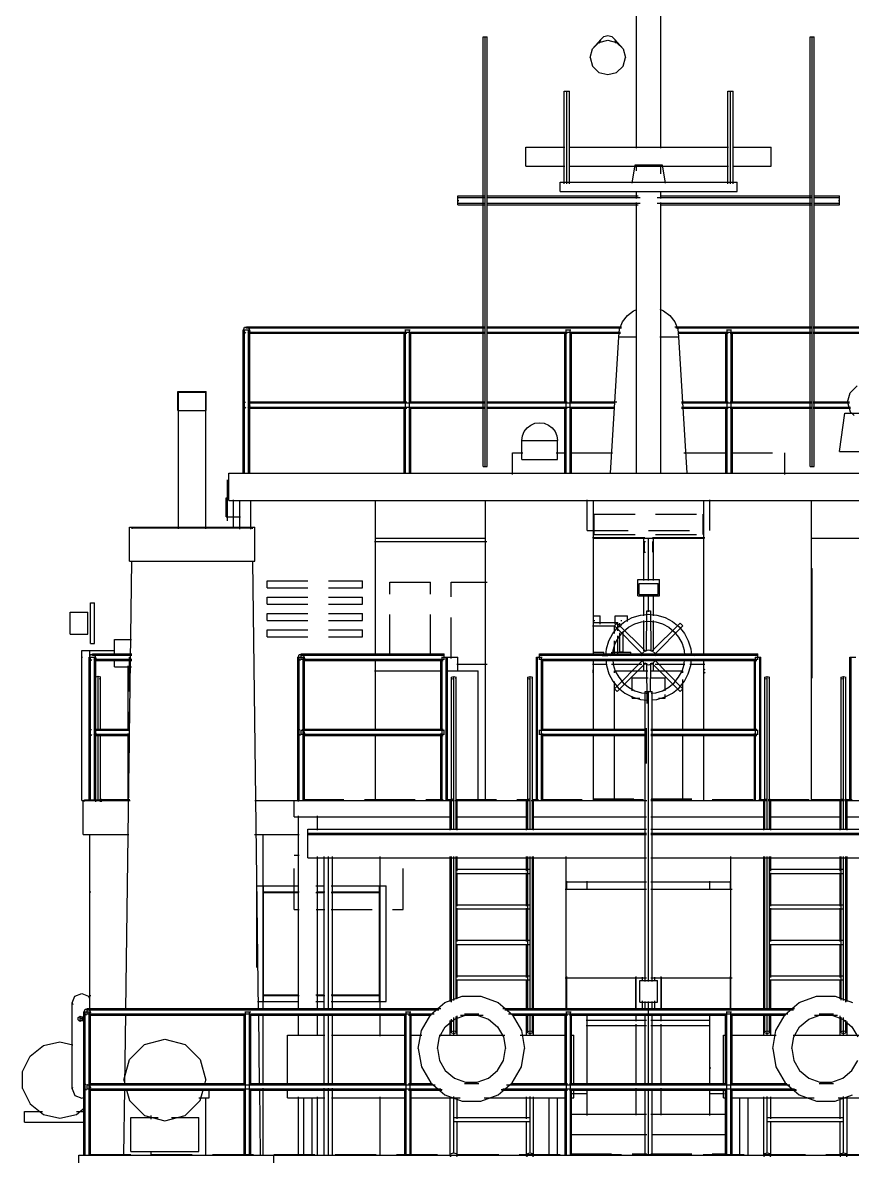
# Model space of a CAD drawing. Extents: x 5 to 836, y 5 to 589.
# Drawn here: x 528.1 to 588.9, y 462.9 to 546 of the extents above; entities that cross this region are included whole.
import ezdxf

# ---------------------------------------------------------------- set-up
doc = ezdxf.new("R2010")
doc.units = 0
doc.linetypes.add('DASHED', pattern=[4.5, 3, -1.5])
for name, color, linetype in [('DETAIL', 8, 'CONTINUOUS'), ('MARKING', 4, 'DASHED'), ('OUTLINE', 7, 'CONTINUOUS')]:
    doc.layers.add(name, color=color, linetype=linetype)

msp = doc.modelspace()

# ---------------------------------------------------------------- linework, layer by layer
at = {"layer": 'DETAIL'}
for p, q in [((561.86, 545), (562.14, 545)), ((561.86, 513.5), (561.86, 545)), ((562, 513.5), (562, 545)), ((562.14, 513.5), (562.14, 545)), ((569.87, 544.11), (570.35, 544.57)), ((570.35, 544.57), (571, 544.74)), ((570.4, 544.52), (570.48, 544.81)), ((570.48, 544.81), (570.7, 545.02)), ((570.7, 545.02), (571, 545.1)), ((571, 545.1), (571.3, 545.02)), ((571, 544.74), (571.65, 544.57)), ((571.3, 545.02), (571.52, 544.81)), ((571.52, 544.81), (571.6, 544.52)), ((571.65, 544.57), (572.13, 544.11)), ((585.86, 545), (586.14, 545)), ((585.86, 513.5), (585.86, 545)), ((586, 513.5), (586, 545)), ((586.14, 513.5), (586.14, 545)), ((569.7, 543.48), (569.87, 544.11)), ((572.13, 544.11), (572.3, 543.48)), ((569.7, 543.48), (569.87, 542.85)), ((569.87, 542.85), (570.35, 542.39)), ((571.65, 542.39), (572.13, 542.85)), ((572.13, 542.85), (572.3, 543.48)), ((570.35, 542.39), (571, 542.23)), ((571, 542.23), (571.65, 542.39)), ((567.8, 541), (568.2, 541)), ((567.8, 534.21), (567.8, 541)), ((568, 534.21), (568, 541)), ((568.2, 534.21), (568.2, 541)), ((579.8, 534.21), (579.8, 541)), ((579.8, 541), (580.2, 541)), ((580, 534.21), (580, 541)), ((580.2, 534.21), (580.2, 541)), ((565, 535.5), (565, 536.9)), ((565, 536.9), (567.86, 536.9)), ((568.14, 536.9), (579.86, 536.9)), ((580.14, 536.9), (583, 536.9)), ((583, 535.5), (583, 536.9)), ((565, 535.5), (567.86, 535.5)), ((568.14, 535.5), (579.86, 535.5)), ((573, 535.6), (575, 535.6)), ((580.14, 535.5), (583, 535.5)), ((567.5, 533.65), (567.5, 534.35)), ((567.5, 534.35), (580.5, 534.35)), ((580.5, 533.65), (580.5, 534.35)), ((560, 532.67), (560, 533.33)), ((560, 533.33), (561.96, 533.33)), ((560, 533.21), (561.96, 533.21)), ((560, 533), (560.07, 533)), ((562.1, 533.33), (573.23, 533.33)), ((562.1, 533.21), (573.37, 533.21)), ((567.5, 533.65), (580.5, 533.65)), ((574.63, 533.21), (585.97, 533.21)), ((574.84, 533.33), (585.97, 533.33)), ((586.11, 533.33), (588, 533.33)), ((586.11, 533.21), (588, 533.21)), ((587.93, 533), (588, 533)), ((588, 532.67), (588, 533.33)), ((560, 532.79), (561.96, 532.79)), ((560, 532.67), (561.96, 532.67)), ((562.1, 532.79), (573.37, 532.79)), ((562.1, 532.67), (573.23, 532.67)), ((574.63, 532.79), (585.97, 532.79)), ((574.84, 532.67), (585.97, 532.67)), ((586.11, 532.79), (588, 532.79)), ((586.11, 532.67), (588, 532.67)), ((544.5, 523.62), (544.5, 523.74)), ((544.5, 523.74), (561.93, 523.74)), ((562.14, 523.74), (572.01, 523.74)), ((575.92, 523.74), (585.93, 523.74)), ((586.07, 523.74), (603.5, 523.74)), ((544.26, 523.42), (544.35, 523.7)), ((544.26, 523.5), (544.74, 523.5)), ((544.26, 513), (544.26, 523.5)), ((544.26, 523.42), (544.45, 523.28)), ((544.35, 523.7), (544.65, 523.7)), ((544.35, 513), (544.35, 523.5)), ((544.5, 523.65), (561.93, 523.65)), ((544.6, 523.32), (544.74, 523.42)), ((544.65, 523.7), (544.74, 523.42)), ((544.65, 513), (544.65, 523.5)), ((544.71, 523.35), (561.93, 523.35)), ((544.71, 523.26), (556.26, 523.26)), ((544.74, 513), (544.74, 523.5)), ((556.06, 518.15), (556.06, 523.36)), ((556.11, 523.5), (556.49, 523.5)), ((556.15, 513), (556.15, 523.5)), ((556.4, 523.26), (561.93, 523.26)), ((556.45, 513), (556.45, 523.5)), ((556.54, 518.15), (556.54, 523.36)), ((562.14, 523.65), (572.01, 523.65)), ((562.14, 523.35), (571.94, 523.35)), ((562.14, 523.26), (568.02, 523.26)), ((567.86, 518.15), (567.86, 523.36)), ((567.91, 523.5), (568.29, 523.5)), ((567.95, 513), (567.95, 523.5)), ((568.23, 523.26), (571.94, 523.26)), ((568.25, 513), (568.25, 523.5)), ((568.34, 518.15), (568.34, 523.36)), ((571.8, 523), (573.11, 523)), ((574.82, 523), (576.2, 523)), ((575.99, 523.65), (585.93, 523.65)), ((576.13, 523.35), (585.93, 523.35)), ((576.13, 523.26), (579.84, 523.26)), ((579.66, 518.15), (579.66, 523.36)), ((579.71, 523.5), (580.09, 523.5)), ((579.75, 513), (579.75, 523.5)), ((579.98, 523.26), (585.93, 523.26)), ((580.05, 513), (580.05, 523.5)), ((580.14, 518.15), (580.14, 523.36)), ((586.07, 523.65), (603.5, 523.65)), ((586.07, 523.35), (603.36, 523.35)), ((586.07, 523.26), (591.6, 523.26)), ((539.46, 519), (541.54, 519)), ((539.5, 518.95), (541.5, 518.95)), ((588.6, 518.2), (588.79, 518.9)), ((588.79, 518.9), (589.3, 519.41)), ((544.26, 517.92), (544.35, 518.2)), ((544.26, 517.92), (544.45, 517.78)), ((544.35, 518.2), (544.41, 518.2)), ((544.59, 518.2), (544.65, 518.2)), ((544.6, 517.82), (544.74, 517.92)), ((544.65, 518.2), (544.74, 517.92)), ((544.71, 518.24), (556.26, 518.24)), ((544.71, 518.15), (561.93, 518.15)), ((556.4, 518.24), (561.93, 518.24)), ((562.14, 518.24), (568.02, 518.24)), ((562.14, 518.15), (571.52, 518.15)), ((568.23, 518.24), (571.66, 518.24)), ((576.41, 518.24), (579.84, 518.24)), ((576.41, 518.15), (585.93, 518.15)), ((579.98, 518.24), (585.93, 518.24)), ((586.07, 518.24), (588.73, 518.24)), ((586.07, 518.15), (588.73, 518.15)), ((588.6, 518.2), (588.79, 517.5)), ((539.46, 517.6), (541.54, 517.6)), ((544.71, 517.85), (561.93, 517.85)), ((544.71, 517.76), (556.26, 517.76)), ((556.06, 513), (556.06, 517.87)), ((556.4, 517.76), (561.93, 517.76)), ((556.54, 513), (556.54, 517.87)), ((562.14, 517.85), (571.52, 517.85)), ((562.14, 517.76), (568.02, 517.76)), ((567.86, 513), (567.86, 517.87)), ((568.23, 517.76), (571.52, 517.76)), ((568.34, 513), (568.34, 517.87)), ((576.41, 517.85), (585.93, 517.85)), ((576.41, 517.76), (579.84, 517.76)), ((579.66, 513), (579.66, 517.87)), ((579.98, 517.76), (585.93, 517.76)), ((580.14, 513), (580.14, 517.87)), ((586.07, 517.85), (588.8, 517.85)), ((586.07, 517.76), (588.8, 517.76)), ((588.4, 517.4), (591.6, 517.4)), ((588.79, 517.5), (589.07, 517.22)), ((564.7, 515.4), (567.3, 515.4)), ((588, 514.6), (592, 514.6)), ((564.7, 514), (567.3, 514)), ((543.2, 511), (543.2, 513)), ((543.2, 513), (604.8, 513)), ((561.86, 513.5), (562.14, 513.5)), ((585.86, 513.5), (586.14, 513.5)), ((543, 509.8), (543, 511.2)), ((543, 511.2), (543.21, 511.2)), ((543.2, 511), (604.8, 511)), ((544, 508.9), (544, 511)), ((544.8, 508.9), (544.8, 511)), ((553.96, 499.62), (553.96, 511)), ((562.04, 489), (562.04, 511)), ((569.96, 499.62), (569.96, 511)), ((578.04, 499.62), (578.04, 511)), ((585.96, 489), (585.96, 511)), ((543, 509.8), (544.05, 509.8)), ((535.9, 509.05), (545.1, 509.05)), ((536.1, 509), (544.9, 509)), ((553.88, 508), (562.13, 508)), ((553.96, 508.24), (562.04, 508.24)), ((569.89, 508.29), (573.72, 508.29)), ((569.94, 508.25), (573.72, 508.25)), ((569.96, 508.24), (578.04, 508.24)), ((573.65, 505.13), (573.65, 508.27)), ((573.7, 507.2), (573.7, 508)), ((573.7, 508), (573.77, 508)), ((574, 505.13), (574, 508.27)), ((574.28, 508.29), (578.11, 508.29)), ((574.28, 508.25), (578.13, 508.25)), ((574.3, 507.2), (574.3, 508)), ((574.35, 505.13), (574.35, 508.27)), ((585.96, 508.24), (594.04, 508.24)), ((573.7, 507.2), (573.77, 507.2)), ((535.9, 506.55), (545.1, 506.55)), ((585.93, 506), (586, 506)), ((586, 498), (586, 506)), ((573.2, 504), (573.2, 505.2)), ((573.2, 505.2), (574.8, 505.2)), ((574.8, 504), (574.8, 505.2)), ((573.2, 504), (574.8, 504)), ((573.65, 502.55), (573.65, 504.08)), ((574, 502.83), (574, 504.08)), ((574.35, 502.55), (574.35, 504.08)), ((533.05, 500.5), (533.05, 503.5)), ((533.05, 503.5), (533.35, 503.5)), ((533.35, 500.5), (533.35, 503.5)), ((531.55, 502.8), (532.85, 502.8)), ((531.55, 501.2), (531.55, 502.8)), ((532.85, 501.2), (532.85, 502.8)), ((569.96, 502.2), (570.04, 502.2)), ((570.45, 501.93), (570.45, 502.53)), ((571.55, 501.93), (571.55, 502.53)), ((571.96, 502.2), (572.04, 502.2)), ((572.45, 502.13), (572.45, 502.53)), ((573.65, 499.97), (573.65, 502.2)), ((573.87, 502.9), (574.13, 502.9)), ((574.35, 499.97), (574.35, 502.2)), ((569.93, 502.05), (571.75, 502.05)), ((571.5, 501.81), (571.69, 502)), ((571.75, 501.43), (571.75, 502.05)), ((576.31, 502), (576.5, 501.81)), ((531.55, 501.2), (532.85, 501.2)), ((533.05, 500.5), (533.35, 500.5)), ((534.8, 499.63), (534.8, 500.8)), ((534.8, 500.8), (536.05, 500.8)), ((571.75, 499.63), (571.75, 501.08)), ((532.4, 500), (534.84, 500)), ((532.4, 489), (532.4, 500)), ((532.96, 499.42), (533.05, 499.7)), ((533, 489), (533, 500)), ((533.05, 499.7), (533.35, 499.7)), ((533.2, 499.62), (533.2, 499.74)), ((533.2, 499.74), (536.07, 499.74)), ((533.2, 499.65), (536.07, 499.65)), ((533.35, 499.7), (533.44, 499.42)), ((548.26, 499.42), (548.35, 499.7)), ((548.35, 499.7), (548.65, 499.7)), ((548.5, 499.31), (548.5, 499.74)), ((548.5, 499.74), (559, 499.74)), ((548.5, 499.65), (559, 499.65)), ((548.65, 499.7), (548.74, 499.42)), ((559, 499.31), (559, 499.74)), ((566, 499.74), (582, 499.74)), ((566, 499.31), (566, 499.74)), ((566, 499.65), (582, 499.65)), ((569.93, 499.88), (570.7, 499.88)), ((570.7, 499.62), (570.7, 499.88)), ((571.3, 499.62), (571.3, 499.88)), ((571.3, 499.88), (572.7, 499.88)), ((571.88, 499.9), (572.12, 499.9)), ((572.7, 499.62), (572.7, 499.88)), ((573.48, 499.61), (573.52, 499.77)), ((573.52, 499.77), (573.73, 499.98)), ((573.73, 499.98), (574, 500.05)), ((574, 500.05), (574.27, 499.98)), ((574.27, 499.98), (574.48, 499.77)), ((574.48, 499.77), (574.52, 499.61)), ((582, 499.31), (582, 499.74)), ((532.4, 499.5), (532.47, 499.5)), ((532.96, 499.5), (533.44, 499.5)), ((532.96, 489), (532.96, 499.5)), ((532.96, 499.42), (533.15, 499.28)), ((533.05, 489), (533.05, 499.5)), ((533.3, 499.32), (533.44, 499.42)), ((533.35, 489), (533.35, 499.5)), ((533.41, 499.35), (536.07, 499.35)), ((533.41, 499.26), (536.07, 499.26)), ((533.44, 489), (533.44, 499.5)), ((534.8, 498.8), (534.8, 499.35)), ((534.8, 498.8), (536.05, 498.8)), ((535.8, 494.1), (535.8, 498.86)), ((548.26, 499.5), (548.69, 499.5)), ((548.26, 489), (548.26, 499.5)), ((548.26, 499.42), (548.45, 499.28)), ((548.35, 489), (548.35, 499.5)), ((548.5, 499.35), (559, 499.35)), ((548.6, 499.32), (548.74, 499.42)), ((548.64, 499.26), (558.93, 499.26)), ((548.65, 489), (548.65, 499.5)), ((548.74, 494.11), (548.74, 499.36)), ((553.96, 494.17), (553.96, 499.34)), ((558.76, 494.11), (558.76, 499.36)), ((558.81, 499.5), (560, 499.5)), ((558.85, 489), (558.85, 499.5)), ((559.15, 489), (559.15, 499.5)), ((559.24, 489), (559.24, 499.5)), ((560, 498.5), (560, 499.5)), ((565.76, 499.5), (566.19, 499.5)), ((565.76, 489), (565.76, 499.5)), ((565.85, 489), (565.85, 499.5)), ((566, 499.35), (582, 499.35)), ((566.14, 499.26), (581.93, 499.26)), ((566.15, 489), (566.15, 499.5)), ((566.24, 494.11), (566.24, 499.36)), ((569.87, 499), (570.92, 499)), ((569.96, 494.17), (569.96, 499.34)), ((571.27, 499), (573.51, 499)), ((573.48, 499.39), (573.52, 499.23)), ((573.52, 499.23), (573.73, 499.02)), ((573.65, 498.5), (573.65, 499.06)), ((573.73, 499.02), (574, 498.95)), ((574, 498.95), (574.27, 499.02)), ((574.27, 499.02), (574.48, 499.23)), ((574.35, 498.5), (574.35, 499.06)), ((574.48, 499.23), (574.52, 499.39)), ((574.49, 499), (576.66, 499)), ((577.01, 499), (578.13, 499)), ((578.04, 494.17), (578.04, 499.34)), ((581.76, 494.11), (581.76, 499.36)), ((581.81, 499.5), (582.24, 499.5)), ((581.85, 489), (581.85, 499.5)), ((582.15, 489), (582.15, 499.5)), ((582.24, 489), (582.24, 499.5)), ((588.76, 499.5), (589.19, 499.5)), ((588.76, 489), (588.76, 499.5)), ((588.85, 489), (588.85, 499.5)), ((533.43, 498.06), (533.6, 498.12)), ((533.43, 494.15), (533.43, 498.06)), ((533.6, 494.13), (533.6, 498.12)), ((533.6, 498.12), (533.77, 498.06)), ((533.77, 494.15), (533.77, 498.06)), ((553.88, 498.5), (558.84, 498.5)), ((559.19, 498.5), (561.5, 498.5)), ((559.53, 498.05), (559.7, 498.1)), ((559.53, 486.84), (559.53, 498.05)), ((559.53, 497.95), (559.64, 497.92)), ((559.7, 486.85), (559.7, 498.1)), ((559.7, 498.1), (559.87, 498.05)), ((559.82, 497.93), (559.87, 497.95)), ((559.87, 486.84), (559.87, 498.05)), ((561.5, 489), (561.5, 498.5)), ((565.13, 498.05), (565.3, 498.1)), ((565.13, 486.84), (565.13, 498.05)), ((565.13, 497.95), (565.24, 497.92)), ((565.3, 486.85), (565.3, 498.1)), ((565.3, 498.1), (565.47, 498.05)), ((565.42, 497.93), (565.47, 497.95)), ((565.47, 486.84), (565.47, 498.05)), ((569.89, 498.61), (569.94, 498.58)), ((569.89, 498.39), (569.94, 498.42)), ((569.94, 498.42), (569.94, 498.58)), ((571.5, 498.36), (571.5, 498.5)), ((571.5, 498.5), (573.93, 498.5)), ((574.14, 498.5), (576.5, 498.5)), ((576.5, 498.36), (576.5, 498.5)), ((578.06, 498.58), (578.15, 498.63)), ((578.06, 498.42), (578.06, 498.58)), ((578.06, 498.42), (578.15, 498.37)), ((582.53, 498.05), (582.7, 498.1)), ((582.53, 486.84), (582.53, 498.05)), ((582.53, 497.95), (582.64, 497.92)), ((582.7, 486.85), (582.7, 498.1)), ((582.7, 498.1), (582.87, 498.05)), ((582.82, 497.93), (582.87, 497.95)), ((582.87, 486.84), (582.87, 498.05)), ((585.93, 498), (586, 498)), ((588.13, 498.05), (588.3, 498.1)), ((588.13, 486.84), (588.13, 498.05)), ((588.13, 497.95), (588.24, 497.92)), ((588.3, 486.85), (588.3, 498.1)), ((588.3, 498.1), (588.47, 498.05)), ((588.42, 497.93), (588.47, 497.95)), ((588.47, 486.84), (588.47, 498.05)), ((533.72, 497.92), (533.77, 497.94)), ((571.5, 494.17), (571.5, 497.73)), ((571.5, 497.19), (571.69, 497)), ((576.31, 497), (576.5, 497.19)), ((576.5, 494.17), (576.5, 497.87)), ((573.74, 497), (574, 497.01)), ((573.74, 475.73), (573.74, 497)), ((573.74, 497), (574, 496.99)), ((574, 475.72), (574, 497.01)), ((574, 497.01), (574.26, 497)), ((574, 496.99), (574.26, 497)), ((574.26, 475.73), (574.26, 497)), ((532.96, 493.92), (533.05, 494.2)), ((532.96, 493.92), (533.15, 493.78)), ((533.05, 494.2), (533.11, 494.2)), ((533.29, 494.2), (533.35, 494.2)), ((533.3, 493.82), (533.44, 493.92)), ((533.35, 494.2), (533.44, 493.92)), ((533.41, 494.24), (535.93, 494.24)), ((533.41, 494.15), (535.93, 494.15)), ((533.41, 493.85), (535.93, 493.85)), ((533.43, 488.9), (533.43, 493.87)), ((533.6, 488.96), (533.6, 493.85)), ((533.77, 488.9), (533.77, 493.89)), ((535.8, 489), (535.8, 493.9)), ((548.26, 493.92), (548.35, 494.2)), ((548.26, 493.92), (548.45, 493.78)), ((548.35, 494.2), (548.41, 494.2)), ((548.5, 493.81), (548.5, 494.19)), ((548.5, 494.15), (559, 494.15)), ((548.5, 493.85), (559, 493.85)), ((548.59, 494.2), (548.65, 494.2)), ((548.6, 493.82), (548.74, 493.92)), ((548.64, 494.24), (558.93, 494.24)), ((548.65, 494.2), (548.74, 493.92)), ((548.74, 489), (548.74, 493.9)), ((553.96, 489), (553.96, 493.89)), ((558.76, 489), (558.76, 493.9)), ((559, 493.81), (559, 494.19)), ((566, 493.81), (566, 494.19)), ((566, 494.15), (573.83, 494.15)), ((566, 493.85), (573.83, 493.85)), ((566.14, 494.24), (573.83, 494.24)), ((566.24, 489), (566.24, 493.9)), ((569.96, 489), (569.96, 493.89)), ((571.5, 489), (571.5, 493.89)), ((573.85, 491.7), (573.85, 494.3)), ((574.17, 494.24), (581.93, 494.24)), ((574.17, 494.15), (582, 494.15)), ((574.17, 493.85), (582, 493.85)), ((576.5, 489), (576.5, 493.89)), ((578.04, 489), (578.04, 493.89)), ((581.76, 489), (581.76, 493.9)), ((582, 493.81), (582, 494.19)), ((533.41, 493.76), (535.93, 493.76)), ((548.64, 493.76), (558.93, 493.76)), ((566.14, 493.76), (573.83, 493.76)), ((574.17, 493.76), (581.93, 493.76)), ((532.4, 489), (535.96, 489)), ((532.5, 486.5), (532.5, 489)), ((532.6, 488.93), (532.6, 489)), ((533.73, 489.13), (533.86, 489.09)), ((533.86, 488.91), (533.86, 489.09)), ((545.1, 489), (559.65, 489)), ((548, 487.8), (548, 489)), ((559.44, 489.08), (559.64, 489.13)), ((559.44, 486.83), (559.44, 489.08)), ((559.44, 488.92), (559.51, 488.91)), ((559.79, 489), (565.25, 489)), ((559.83, 489.11), (559.96, 489.08)), ((559.89, 488.91), (559.96, 488.92)), ((559.96, 486.83), (559.96, 489.08)), ((565.04, 489.08), (565.24, 489.13)), ((565.04, 486.83), (565.04, 489.08)), ((565.04, 488.92), (565.11, 488.91)), ((565.37, 489), (573.87, 489)), ((565.43, 489.11), (565.56, 489.08)), ((565.49, 488.91), (565.56, 488.92)), ((565.56, 486.83), (565.56, 489.08)), ((574.17, 489), (582.64, 489)), ((582.44, 489.08), (582.64, 489.13)), ((582.44, 486.83), (582.44, 489.08)), ((582.44, 488.92), (582.51, 488.91)), ((582.78, 489), (588.24, 489)), ((582.83, 489.11), (582.96, 489.08)), ((582.89, 488.91), (582.96, 488.92)), ((582.96, 486.83), (582.96, 489.08)), ((588.04, 489.08), (588.24, 489.13)), ((588.04, 486.83), (588.04, 489.08)), ((588.04, 488.92), (588.11, 488.91)), ((588.38, 489), (602.96, 489)), ((588.43, 489.11), (588.56, 489.08)), ((588.49, 488.91), (588.56, 488.92)), ((588.56, 486.83), (588.56, 489.08)), ((548, 487.8), (559.55, 487.8)), ((559.9, 487.8), (565.15, 487.8)), ((565.5, 487.8), (573.83, 487.8)), ((574.17, 487.8), (582.5, 487.8)), ((582.92, 487.8), (588.1, 487.8)), ((588.52, 487.8), (600, 487.8)), ((532.5, 486.5), (535.86, 486.5)), ((533, 473.63), (533, 486.5)), ((545.08, 486.5), (548.36, 486.5)), ((545.71, 473.63), (545.71, 486.5)), ((549, 484.8), (549, 486.9)), ((549, 486.9), (573.83, 486.9)), ((549, 486.6), (573.83, 486.6)), ((549, 486.5), (573.83, 486.5)), ((574.17, 486.9), (599, 486.9)), ((574.17, 486.6), (599, 486.6)), ((574.17, 486.5), (599, 486.5)), ((549, 484.8), (573.83, 484.8)), ((550.2, 473.63), (550.2, 484.89)), ((550.5, 473.63), (550.5, 484.89)), ((550.8, 473.63), (550.8, 484.89)), ((554.29, 473.63), (554.29, 484.89)), ((559.44, 474.25), (559.44, 484.88)), ((559.53, 474.22), (559.53, 484.88)), ((559.7, 474.34), (559.7, 484.89)), ((559.87, 474.43), (559.87, 484.88)), ((559.96, 483.82), (559.96, 484.88)), ((565.04, 483.82), (565.04, 484.88)), ((565.13, 473.63), (565.13, 484.88)), ((565.3, 473.64), (565.3, 484.89)), ((565.47, 473.63), (565.47, 484.88)), ((565.56, 473.62), (565.56, 484.88)), ((567.96, 473.63), (567.96, 484.89)), ((574.17, 484.8), (599, 484.8)), ((580.04, 473.63), (580.04, 484.89)), ((582.44, 473.62), (582.44, 484.88)), ((582.53, 473.63), (582.53, 484.88)), ((582.7, 473.64), (582.7, 484.89)), ((582.87, 473.63), (582.87, 484.88)), ((582.96, 483.82), (582.96, 484.88)), ((588.04, 483.82), (588.04, 484.88)), ((588.13, 474.36), (588.13, 484.88)), ((588.3, 474.34), (588.3, 484.89)), ((588.47, 474.22), (588.47, 484.88)), ((588.56, 474.25), (588.56, 484.88)), ((559.84, 483.95), (565.23, 483.95)), ((582.84, 483.95), (588.23, 483.95)), ((559.84, 483.65), (565.23, 483.65)), ((559.96, 481.24), (559.96, 483.69)), ((565.04, 481.24), (565.04, 483.69)), ((567.96, 483.04), (573.83, 483.04)), ((568, 482.44), (568, 483.07)), ((569.5, 482.46), (569.5, 483.08)), ((574.17, 483.04), (580.04, 483.04)), ((578.5, 482.46), (578.5, 483.08)), ((580, 482.44), (580, 483.07)), ((582.84, 483.65), (588.23, 483.65)), ((582.96, 481.24), (582.96, 483.69)), ((588.04, 481.24), (588.04, 483.69)), ((533, 482.29), (533.07, 482.29)), ((545.25, 482.75), (548.33, 482.75)), ((545.25, 476.76), (545.25, 482.75)), ((545.71, 482.29), (548.36, 482.29)), ((545.75, 474.25), (545.75, 482.75)), ((545.75, 482.25), (548.33, 482.25)), ((549.58, 482.75), (550.21, 482.75)), ((549.58, 482.25), (550.21, 482.25)), ((549.62, 482.29), (550.24, 482.29)), ((550.7, 482.75), (554.75, 482.75)), ((550.7, 482.25), (554.25, 482.25)), ((550.73, 482.29), (554.29, 482.29)), ((554.25, 474.25), (554.25, 482.75)), ((554.75, 474.25), (554.75, 482.75)), ((567.88, 482.5), (573.83, 482.5)), ((574.17, 482.5), (580.12, 482.5)), ((559.84, 481.35), (565.23, 481.35)), ((582.84, 481.35), (588.23, 481.35)), ((559.84, 481.05), (565.23, 481.05)), ((559.96, 478.65), (559.96, 481.1)), ((565.04, 478.65), (565.04, 481.1)), ((582.84, 481.05), (588.23, 481.05)), ((582.96, 478.65), (582.96, 481.1)), ((588.04, 478.65), (588.04, 481.1)), ((559.84, 478.75), (565.23, 478.75)), ((559.84, 478.45), (565.23, 478.45)), ((559.96, 476.01), (559.96, 478.45)), ((565.04, 476.01), (565.04, 478.45)), ((582.84, 478.75), (588.23, 478.75)), ((582.84, 478.45), (588.23, 478.45)), ((582.96, 476.01), (582.96, 478.45)), ((588.04, 476.01), (588.04, 478.45)), ((559.84, 476.15), (565.23, 476.15)), ((559.84, 475.85), (565.23, 475.85)), ((559.96, 474.46), (559.96, 475.87)), ((565.04, 473.62), (565.04, 475.87)), ((567.88, 476), (573.83, 476)), ((568, 473.63), (568, 476.08)), ((573.05, 473.62), (573.05, 476.05)), ((573.09, 473.63), (573.09, 476.08)), ((573.35, 474.2), (573.35, 475.8)), ((573.35, 475.8), (574.65, 475.8)), ((573.55, 475.76), (573.55, 476.04)), ((574.17, 476), (580.12, 476)), ((574.45, 475.76), (574.45, 476.04)), ((574.65, 474.2), (574.65, 475.8)), ((574.91, 473.63), (574.91, 476.08)), ((574.95, 473.62), (574.95, 476.05)), ((580, 473.63), (580, 476.08)), ((582.84, 476.15), (588.23, 476.15)), ((582.84, 475.85), (588.23, 475.85)), ((582.96, 473.62), (582.96, 475.87)), ((588.04, 474.46), (588.04, 475.87)), ((533, 474.71), (533.07, 474.71)), ((545.71, 474.71), (548.36, 474.71)), ((545.75, 474.75), (548.33, 474.75)), ((549.58, 474.75), (550.21, 474.75)), ((549.62, 474.71), (550.24, 474.71)), ((550.7, 474.75), (554.25, 474.75)), ((550.73, 474.71), (554.29, 474.71)), ((545.31, 474.25), (548.33, 474.25)), ((549.58, 474.25), (550.21, 474.25)), ((550.7, 474.25), (554.75, 474.25)), ((573.35, 474.2), (574.65, 474.2)), ((573.55, 473.67), (573.55, 474.3)), ((573.74, 473.63), (573.74, 474.27)), ((574, 468.17), (574, 474.25)), ((574.26, 473.63), (574.26, 474.27)), ((574.45, 473.67), (574.45, 474.3)), ((532.14, 473.09), (532.3, 473.18)), ((532.14, 472.91), (532.14, 473.09)), ((532.3, 473.18), (532.46, 473.09)), ((532.3, 472.86), (532.3, 473.14)), ((532.3, 473.14), (532.62, 473.14)), ((532.46, 472.91), (532.46, 473.09)), ((532.56, 473.42), (532.65, 473.7)), ((532.56, 473.5), (532.99, 473.5)), ((532.56, 463), (532.56, 473.5)), ((532.56, 473.42), (532.75, 473.28)), ((532.65, 473.7), (532.95, 473.7)), ((532.65, 463), (532.65, 473.5)), ((532.8, 473.31), (532.8, 473.74)), ((532.8, 473.74), (558.75, 473.74)), ((532.8, 473.65), (558.61, 473.65)), ((532.8, 473.35), (558.26, 473.35)), ((532.9, 473.32), (533.04, 473.42)), ((532.94, 473.26), (544.41, 473.26)), ((532.95, 473.7), (533.04, 473.42)), ((532.95, 463), (532.95, 473.5)), ((533, 468.11), (533, 473.35)), ((533.04, 468.15), (533.04, 473.36)), ((544.33, 468.15), (544.33, 473.36)), ((544.38, 473.5), (544.81, 473.5)), ((544.42, 463), (544.42, 473.5)), ((544.69, 473.26), (556.23, 473.26)), ((544.72, 463), (544.72, 473.5)), ((544.81, 468.15), (544.81, 473.36)), ((545.71, 468.11), (545.71, 473.39)), ((550.2, 468.11), (550.2, 473.35)), ((550.5, 468.11), (550.5, 473.35)), ((550.8, 468.11), (550.8, 473.35)), ((554.29, 471.71), (554.29, 473.39)), ((556.11, 468.15), (556.11, 473.36)), ((556.15, 473.5), (556.54, 473.5)), ((556.2, 463), (556.2, 473.5)), ((556.37, 473.26), (558.05, 473.26)), ((556.49, 463), (556.49, 473.5)), ((556.58, 468.15), (556.58, 473.36)), ((559.7, 472.1), (559.7, 473.08)), ((559.87, 471.95), (559.87, 473.17)), ((559.96, 471.73), (559.96, 473.2)), ((560.19, 473.25), (561.87, 473.25)), ((560.22, 473.26), (561.83, 473.26)), ((560.5, 473.35), (561.55, 473.35)), ((563.3, 473.74), (584.7, 473.74)), ((563.44, 473.65), (584.63, 473.65)), ((563.72, 473.35), (584.21, 473.35)), ((564, 473.26), (568.05, 473.26)), ((564.04, 473.25), (565.23, 473.25)), ((565.04, 471.73), (565.04, 473.28)), ((565.13, 471.95), (565.13, 473.38)), ((565.3, 472.1), (565.3, 473.36)), ((565.47, 471.95), (565.47, 473.38)), ((565.56, 471.73), (565.56, 473.35)), ((567.88, 473.75), (573.05, 473.75)), ((567.88, 473.7), (568.09, 473.7)), ((567.88, 468.15), (567.88, 473.36)), ((567.92, 473.71), (573.09, 473.71)), ((567.92, 473.5), (568.31, 473.5)), ((567.96, 471.74), (567.96, 473.35)), ((567.97, 463), (567.97, 473.5)), ((568.09, 473.63), (568.09, 473.7)), ((568.19, 473.26), (579.74, 473.26)), ((568.26, 463), (568.26, 473.5)), ((568.35, 468.15), (568.35, 473.36)), ((569.42, 473.25), (573.55, 473.25)), ((569.5, 468.11), (569.5, 473.36)), ((573.05, 473.25), (573.05, 473.39)), ((573.09, 472.81), (573.09, 473.36)), ((573.55, 473.25), (573.55, 473.39)), ((573.74, 468.1), (573.74, 473.36)), ((574.26, 468.1), (574.26, 473.36)), ((574.45, 473.25), (574.45, 473.39)), ((574.45, 473.25), (578.51, 473.25)), ((574.91, 473.71), (580.01, 473.71)), ((574.91, 472.81), (574.91, 473.36)), ((574.95, 473.75), (580.05, 473.75)), ((574.95, 473.25), (574.95, 473.39)), ((578.5, 468.11), (578.5, 473.36)), ((579.65, 468.15), (579.65, 473.36)), ((579.69, 473.5), (580.08, 473.5)), ((579.74, 463), (579.74, 473.5)), ((579.91, 473.7), (580.05, 473.7)), ((579.91, 473.63), (579.91, 473.7)), ((580.02, 473.26), (584, 473.26)), ((580.03, 463), (580.03, 473.5)), ((580.12, 468.15), (580.12, 473.36)), ((582.44, 471.73), (582.44, 473.35)), ((582.53, 471.95), (582.53, 473.38)), ((582.7, 472.1), (582.7, 473.36)), ((582.84, 473.25), (584.03, 473.25)), ((582.87, 471.95), (582.87, 473.38)), ((582.96, 471.73), (582.96, 473.28)), ((586.17, 473.26), (587.85, 473.26)), ((586.2, 473.25), (587.81, 473.25)), ((586.52, 473.35), (587.57, 473.35)), ((588.04, 471.73), (588.04, 473.2)), ((588.13, 471.95), (588.13, 473.1)), ((588.3, 472.1), (588.3, 473.08)), ((532.14, 472.91), (532.3, 472.82)), ((532.3, 473), (532.62, 473)), ((532.3, 472.82), (532.46, 472.91)), ((532.3, 472.86), (532.62, 472.86)), ((559.44, 471.73), (559.44, 472.86)), ((559.53, 471.95), (559.53, 472.96)), ((569.42, 472.9), (573.83, 472.9)), ((569.42, 472.5), (573.83, 472.5)), ((573.09, 468.11), (573.09, 472.6)), ((574.17, 472.9), (578.51, 472.9)), ((574.17, 472.5), (578.51, 472.5)), ((574.91, 468.11), (574.91, 472.6)), ((588.47, 471.95), (588.47, 472.89)), ((588.56, 471.73), (588.56, 472.79)), ((537, 471.1), (538.5, 471.5)), ((538.5, 471.5), (540, 471.1)), ((547.5, 471.8), (550.23, 471.8)), ((547.5, 468.14), (547.5, 471.8)), ((550.72, 471.8), (556.11, 471.8)), ((556.53, 471.8), (557.37, 471.8)), ((558.63, 471.8), (563.46, 471.8)), ((559.53, 472.05), (559.7, 472.1)), ((559.53, 471.95), (559.7, 471.9)), ((559.7, 472.1), (559.87, 472.05)), ((559.7, 471.75), (559.7, 472.04)), ((559.7, 471.9), (559.87, 471.95)), ((564.58, 471.8), (567.94, 471.8)), ((565.13, 472.05), (565.3, 472.1)), ((565.13, 471.95), (565.3, 471.9)), ((565.3, 472.1), (565.47, 472.05)), ((565.3, 471.75), (565.3, 472.04)), ((565.3, 471.9), (565.47, 471.95)), ((568.29, 471.8), (568.5, 471.8)), ((568.5, 468.14), (568.5, 471.8)), ((579.5, 468.14), (579.5, 471.8)), ((579.5, 471.8), (579.71, 471.8)), ((580.13, 471.8), (583.35, 471.8)), ((582.53, 472.05), (582.7, 472.1)), ((582.53, 471.95), (582.7, 471.9)), ((582.7, 472.1), (582.87, 472.05)), ((582.7, 471.75), (582.7, 472.04)), ((582.7, 471.9), (582.87, 471.95)), ((584.61, 471.8), (589.44, 471.8)), ((588.13, 472.05), (588.3, 472.1)), ((588.13, 471.95), (588.3, 471.9)), ((588.3, 472.1), (588.47, 472.05)), ((588.3, 471.75), (588.3, 472.04)), ((588.3, 471.9), (588.47, 471.95)), ((528.61, 470.25), (529.59, 471.02)), ((529.59, 471.02), (530.8, 471.3)), ((530.8, 471.3), (531.74, 471.08)), ((535.9, 470), (537, 471.1)), ((540, 471.1), (541.1, 470)), ((528.07, 469.12), (528.61, 470.25)), ((535.5, 468.5), (535.9, 470)), ((541.1, 470), (541.5, 468.5)), ((528.07, 467.88), (528.07, 469.12)), ((569.43, 469.4), (569.5, 469.4)), ((578.5, 469.4), (578.57, 469.4)), ((532.56, 467.92), (532.65, 468.2)), ((532.65, 468.2), (532.71, 468.2)), ((532.8, 467.81), (532.8, 468.19)), ((532.8, 468.15), (558.33, 468.15)), ((532.89, 468.2), (532.95, 468.2)), ((532.94, 468.24), (544.41, 468.24)), ((532.95, 468.2), (533.04, 467.92)), ((535.5, 468.5), (535.6, 468.11)), ((541.4, 468.11), (541.5, 468.5)), ((544.69, 468.24), (556.23, 468.24)), ((556.37, 468.24), (558.12, 468.24)), ((560.5, 468.24), (561.55, 468.24)), ((563.58, 468.15), (584.35, 468.15)), ((563.93, 468.24), (568.05, 468.24)), ((568.19, 468.24), (579.74, 468.24)), ((580.02, 468.24), (584.14, 468.24)), ((586.52, 468.24), (587.57, 468.24)), ((528.07, 467.88), (528.61, 466.75)), ((532.56, 467.92), (532.75, 467.78)), ((532.8, 467.85), (558.75, 467.85)), ((532.9, 467.82), (533.04, 467.92)), ((532.94, 467.76), (544.41, 467.76)), ((533, 463), (533, 467.9)), ((533.04, 463), (533.04, 467.87)), ((535.67, 467.85), (535.9, 467)), ((540.99, 467.2), (541.75, 467.2)), ((541.1, 467), (541.33, 467.85)), ((541.2, 467.8), (541.75, 467.8)), ((541.5, 463), (541.5, 467.2)), ((541.75, 467.2), (541.75, 467.8)), ((544.33, 463), (544.33, 467.87)), ((544.69, 467.76), (556.23, 467.76)), ((544.81, 463), (544.81, 467.87)), ((545.71, 463), (545.71, 467.9)), ((547.5, 467.2), (547.5, 467.87)), ((547.5, 467.8), (550.23, 467.8)), ((547.5, 467.2), (550.23, 467.2)), ((548.7, 463), (548.7, 467.2)), ((549.3, 463), (549.3, 467.2)), ((550.2, 463), (550.2, 467.9)), ((550.5, 463), (550.5, 467.9)), ((550.72, 467.8), (556.11, 467.8)), ((550.72, 467.2), (556.11, 467.2)), ((550.8, 463), (550.8, 467.9)), ((554.29, 463), (554.29, 467.27)), ((556.11, 463), (556.11, 467.87)), ((556.37, 467.76), (558.82, 467.76)), ((556.53, 467.8), (558.84, 467.8)), ((556.53, 467.2), (560.17, 467.2)), ((556.58, 463), (556.58, 467.87)), ((559.44, 462.92), (559.44, 467.27)), ((559.7, 463.15), (559.7, 467.28)), ((559.96, 465.65), (559.96, 467.2)), ((561.92, 467.2), (567.94, 467.2)), ((563.18, 467.8), (567.94, 467.8)), ((563.23, 467.76), (568.05, 467.76)), ((563.3, 467.85), (584.7, 467.85)), ((565.04, 465.65), (565.04, 467.27)), ((565.3, 463.15), (565.3, 467.28)), ((565.56, 462.92), (565.56, 467.27)), ((566.7, 463), (566.7, 467.2)), ((567.3, 463), (567.3, 467.2)), ((567.88, 463), (567.88, 467.87)), ((567.96, 463), (567.96, 467.27)), ((568.19, 467.76), (579.74, 467.76)), ((568.29, 467.8), (568.5, 467.8)), ((568.29, 467.2), (568.5, 467.2)), ((568.35, 463), (568.35, 467.87)), ((568.38, 467.5), (569.5, 467.5)), ((568.5, 467.2), (568.5, 467.87)), ((569.5, 465.91), (569.5, 467.85)), ((573.09, 465.92), (573.09, 467.9)), ((573.74, 463), (573.74, 467.89)), ((574, 462.99), (574, 467.89)), ((574.26, 463), (574.26, 467.89)), ((574.91, 465.92), (574.91, 467.9)), ((578.5, 465.91), (578.5, 467.85)), ((578.5, 467.5), (579.55, 467.5)), ((579.5, 467.2), (579.5, 467.87)), ((579.5, 467.8), (579.71, 467.8)), ((579.5, 467.2), (579.71, 467.2)), ((579.65, 463), (579.65, 467.87)), ((580.02, 467.76), (584.84, 467.76)), ((580.12, 463), (580.12, 467.87)), ((580.13, 467.8), (584.82, 467.8)), ((580.13, 467.2), (586.15, 467.2)), ((580.7, 463), (580.7, 467.2)), ((581.3, 463), (581.3, 467.2)), ((582.44, 462.92), (582.44, 467.27)), ((582.7, 463.15), (582.7, 467.28)), ((582.96, 465.65), (582.96, 467.27)), ((587.9, 467.2), (591.47, 467.2)), ((588.04, 465.65), (588.04, 467.2)), ((588.3, 463.15), (588.3, 467.28)), ((588.56, 462.92), (588.56, 467.27)), ((528.61, 466.75), (529.59, 465.98)), ((532.01, 465.98), (532.66, 466.5)), ((535.9, 467), (537, 465.9)), ((540, 465.9), (541.1, 467)), ((528.2, 465.4), (528.2, 466.2)), ((528.2, 466.2), (529.52, 466.2)), ((529.59, 465.98), (530.8, 465.7)), ((530.8, 465.7), (532.01, 465.98)), ((532.03, 466.2), (532.65, 466.2)), ((536, 463.25), (536, 465.75)), ((536, 465.75), (538.01, 465.75)), ((537, 465.9), (538.5, 465.5)), ((537.5, 465.62), (537.5, 465.89)), ((538.5, 465.5), (540, 465.9)), ((538.99, 465.75), (541, 465.75)), ((541, 463.25), (541, 465.75)), ((559.7, 465.75), (565.3, 465.75)), ((568.3, 466), (573.83, 466)), ((574.17, 466), (579.7, 466)), ((582.7, 465.75), (588.3, 465.75)), ((528.2, 465.4), (532.65, 465.4)), ((559.7, 465.45), (565.3, 465.45)), ((559.96, 462.92), (559.96, 465.45)), ((565.04, 462.92), (565.04, 465.45)), ((582.7, 465.45), (588.3, 465.45)), ((582.96, 462.92), (582.96, 465.45)), ((588.04, 462.92), (588.04, 465.45)), ((568.28, 464.5), (573.86, 464.5)), ((574.21, 464.5), (579.72, 464.5)), ((536, 463.25), (541, 463.25)), ((537.5, 463), (537.5, 463.28)), ((559.44, 463.08), (559.7, 463.15)), ((559.7, 463.15), (559.96, 463.08)), ((565.04, 463.08), (565.3, 463.15)), ((565.3, 463.15), (565.56, 463.08)), ((582.44, 463.08), (582.7, 463.15)), ((582.7, 463.15), (582.96, 463.08)), ((588.04, 463.08), (588.3, 463.15)), ((588.3, 463.15), (588.56, 463.08)), ((532.2, 463), (615.8, 463)), ((532.2, 460.5), (532.2, 463)), ((546.5, 460.5), (546.5, 463)), ((559.44, 462.92), (559.51, 462.91)), ((559.89, 462.91), (559.96, 462.92)), ((565.04, 462.92), (565.11, 462.91)), ((565.49, 462.91), (565.56, 462.92)), ((573.74, 463), (573.87, 463.01)), ((573.74, 463), (574, 462.99)), ((574, 462.99), (574.26, 463)), ((574.19, 463.01), (574.26, 463)), ((582.44, 462.92), (582.51, 462.91)), ((582.89, 462.91), (582.96, 462.92)), ((588.04, 462.92), (588.11, 462.91)), ((588.49, 462.91), (588.56, 462.92))]:
    msp.add_line(p, q, dxfattribs=at)
at = {"layer": 'MARKING'}
for p, q in [((564, 514.5), (564.77, 514.5)), ((564, 512.9), (564, 514.5)), ((567.22, 514.5), (567.92, 514.5)), ((568.34, 514.5), (571.34, 514.5)), ((576.59, 514.5), (579.73, 514.5)), ((580.08, 514.5), (584, 514.5)), ((584, 512.9), (584, 514.5)), ((543.1, 509.5), (543.1, 513.5)), ((543.55, 508.95), (543.55, 511.05)), ((569.5, 508.8), (569.5, 511.04)), ((578.5, 508.8), (578.5, 511.04)), ((570, 508.5), (570, 510)), ((570, 510), (578, 510)), ((578, 508.5), (578, 510)), ((569.5, 508.8), (578.5, 508.8)), ((570, 508.5), (578, 508.5)), ((546, 504.6), (546, 505.1)), ((546, 505.1), (553, 505.1)), ((546, 504.6), (553, 504.6)), ((553, 504.6), (553, 505.1)), ((555, 505), (558, 505)), ((555, 499.63), (555, 505)), ((558, 499.63), (558, 505)), ((559.5, 499.42), (559.5, 505)), ((559.5, 505), (562.15, 505)), ((546, 503.4), (546, 503.9)), ((546, 503.9), (553, 503.9)), ((553, 503.4), (553, 503.9)), ((546, 503.4), (553, 503.4)), ((546, 502.2), (546, 502.7)), ((546, 502.7), (553, 502.7)), ((546, 502.2), (553, 502.2)), ((553, 502.2), (553, 502.7)), ((546, 501), (546, 501.5)), ((546, 501.5), (553, 501.5)), ((553, 501), (553, 501.5)), ((546, 501), (553, 501)), ((535.9, 492.5), (535.9, 499.5)), ((559.92, 499), (562.15, 499)), ((572.8, 497.05), (572.8, 498)), ((572.8, 498), (573.97, 498)), ((574.1, 498), (575.2, 498)), ((575.2, 497.05), (575.2, 498)), ((572.8, 496.5), (572.8, 496.64)), ((572.8, 496.5), (573.35, 496.5)), ((574.72, 496.5), (575.2, 496.5)), ((575.2, 496.5), (575.2, 496.77)), ((532.6, 489.01), (532.6, 489.05)), ((532.6, 489.05), (535.96, 489.05)), ((532.6, 489.01), (535.96, 489.01)), ((533.7, 489.06), (535.94, 489.06)), ((548.64, 489.06), (558.92, 489.06)), ((548.64, 489.01), (558.92, 489.01)), ((553.88, 489.08), (558.85, 489.08)), ((553.88, 489.03), (558.85, 489.03)), ((559.13, 489.06), (559.62, 489.06)), ((559.13, 489.01), (559.62, 489.01)), ((559.2, 489.08), (559.62, 489.08)), ((559.2, 489.03), (559.62, 489.03)), ((559.82, 489.08), (562.13, 489.08)), ((559.82, 489.03), (562.13, 489.03)), ((559.83, 489.06), (565.22, 489.06)), ((559.83, 489.01), (565.22, 489.01)), ((565.43, 489.06), (565.92, 489.06)), ((565.43, 489.01), (565.92, 489.01)), ((566.13, 489.06), (573.86, 489.06)), ((566.13, 489.01), (573.86, 489.01)), ((569.91, 489.12), (573.83, 489.12)), ((569.91, 489.07), (573.83, 489.07)), ((569.92, 489.08), (573.83, 489.08)), ((569.92, 489.03), (573.83, 489.03)), ((574.17, 489.08), (578.15, 489.08)), ((574.17, 489.06), (581.94, 489.06)), ((574.17, 489.03), (578.15, 489.03)), ((574.17, 489.01), (581.94, 489.01)), ((574.18, 489.12), (578.17, 489.12)), ((574.18, 489.07), (578.17, 489.07)), ((582.08, 489.06), (582.64, 489.06)), ((582.08, 489.01), (582.64, 489.01)), ((582.78, 489.06), (588.24, 489.06)), ((582.78, 489.01), (588.24, 489.01)), ((585.94, 489.08), (588.25, 489.08)), ((585.94, 489.03), (588.25, 489.03)), ((588.38, 489.08), (588.8, 489.08)), ((588.38, 489.06), (588.94, 489.06)), ((588.38, 489.03), (588.8, 489.03)), ((588.38, 489.01), (588.94, 489.01)), ((548, 481), (548, 485)), ((548, 485), (548.35, 485)), ((556, 481), (556, 484.86)), ((567.89, 482.5), (573.83, 482.5)), ((574.17, 482.5), (580.11, 482.5)), ((548, 481), (548.35, 481)), ((549.6, 481), (550.23, 481)), ((550.71, 481), (556, 481)), ((533, 463), (533, 463.05)), ((533, 463.05), (615, 463.05)), ((568.28, 463.08), (573.86, 463.08)), ((568.28, 463.03), (573.86, 463.03)), ((574.17, 463.08), (579.72, 463.08)), ((574.17, 463.03), (579.72, 463.03)), ((533, 463), (615, 463))]:
    msp.add_line(p, q, dxfattribs=at)
at = {"layer": 'OUTLINE'}
for p, q in [((573.1, 536.84), (573.1, 559)), ((574.9, 536.84), (574.9, 559)), ((569.87, 544.11), (570.48, 544.81)), ((571.52, 544.81), (572.13, 544.11)), ((572.78, 534.27), (573, 535.6)), ((573.1, 535.16), (573.1, 535.58)), ((574.9, 534.95), (574.9, 535.58)), ((575, 535.6), (575.22, 534.27)), ((573.1, 533.13), (573.1, 533.69)), ((574.9, 533.13), (574.9, 533.69)), ((573.1, 513), (573.1, 532.85)), ((574.9, 513), (574.9, 532.85)), ((572.09, 524.1), (572.44, 524.56)), ((572.44, 524.56), (572.9, 524.91)), ((572.9, 524.91), (573.14, 525)), ((574.81, 525.03), (575.1, 524.91)), ((575.1, 524.91), (575.56, 524.56)), ((575.56, 524.56), (575.91, 524.1)), ((571.87, 523.57), (572.09, 524.1)), ((575.91, 524.1), (576.13, 523.57)), ((571.2, 513), (571.8, 523)), ((571.8, 523), (571.87, 523.57)), ((571.8, 523), (573.11, 523)), ((574.82, 523), (576.2, 523)), ((576.13, 523.57), (576.2, 523)), ((576.2, 523), (576.8, 513)), ((539.46, 517.6), (539.46, 519)), ((539.5, 508.91), (539.5, 518.95)), ((541.5, 508.91), (541.5, 518.95)), ((541.54, 517.6), (541.54, 519)), ((588, 514.6), (588.4, 517.4)), ((564.87, 516.05), (565.08, 516.32)), ((565.08, 516.32), (565.35, 516.53)), ((565.35, 516.53), (565.66, 516.66)), ((565.66, 516.66), (566, 516.7)), ((566, 516.7), (566.34, 516.66)), ((566.34, 516.66), (566.65, 516.53)), ((566.65, 516.53), (566.92, 516.32)), ((566.92, 516.32), (567.13, 516.05)), ((564.7, 515.4), (564.74, 515.74)), ((564.74, 515.74), (564.87, 516.05)), ((567.13, 516.05), (567.26, 515.74)), ((567.26, 515.74), (567.3, 515.4)), ((564.7, 514), (564.7, 515.4)), ((564.7, 515.4), (567.3, 515.4)), ((567.3, 514), (567.3, 515.4)), ((535.9, 506.55), (535.9, 509.05)), ((536.1, 508.93), (536.1, 509)), ((544.9, 509), (544.9, 508.93)), ((545.1, 506.55), (545.1, 509.05)), ((535.64, 473.63), (536.07, 506.55)), ((544.93, 506.55), (545.36, 473.63)), ((573.3, 504.1), (573.3, 504.9)), ((573.3, 504.9), (574.7, 504.9)), ((574.7, 504.1), (574.7, 504.9)), ((573.3, 504.1), (574.7, 504.1)), ((569.9, 502.53), (570.45, 502.53)), ((571.55, 502.53), (572.45, 502.53)), ((571.77, 501.73), (572.25, 502.12)), ((572.25, 502.12), (572.79, 502.41)), ((572.79, 502.41), (573.39, 502.59)), ((573.39, 502.59), (574, 502.65)), ((573.48, 502.1), (574, 502.15)), ((573.84, 499.94), (573.87, 502.9)), ((574, 502.65), (574.61, 502.59)), ((574, 502.15), (574.52, 502.1)), ((574.13, 502.9), (574.16, 499.94)), ((574.61, 502.59), (575.21, 502.41)), ((575.21, 502.41), (575.75, 502.12)), ((575.75, 502.12), (576.23, 501.73)), ((569.89, 501.8), (571.5, 501.8)), ((571.38, 501.25), (571.77, 501.73)), ((571.5, 501.81), (571.69, 502)), ((571.5, 501.81), (573.53, 499.75)), ((571.5, 501.25), (571.5, 501.8)), ((571.69, 502), (573.8, 499.92)), ((571.8, 500.97), (572.13, 501.37)), ((571.83, 501.87), (572.03, 501.87)), ((571.88, 501.71), (571.88, 501.99)), ((571.88, 499.9), (571.88, 501.29)), ((572.12, 499.9), (572.12, 501.29)), ((572.13, 501.37), (572.53, 501.7)), ((572.53, 501.7), (572.99, 501.95)), ((572.99, 501.95), (573.48, 502.1)), ((574.2, 499.92), (576.31, 502)), ((574.37, 499.65), (576.5, 501.81)), ((574.52, 502.1), (575.01, 501.95)), ((575.01, 501.95), (575.47, 501.7)), ((575.47, 501.7), (575.87, 501.37)), ((575.87, 501.37), (576.2, 500.97)), ((576.23, 501.73), (576.62, 501.25)), ((576.31, 502), (576.5, 501.81)), ((570.91, 500.11), (571.09, 500.71)), ((571.09, 500.71), (571.38, 501.25)), ((571.4, 500.02), (571.55, 500.51)), ((571.5, 499.67), (571.5, 500.7)), ((571.55, 500.51), (571.8, 500.97)), ((576.2, 500.97), (576.45, 500.51)), ((576.45, 500.51), (576.6, 500.02)), ((576.62, 501.25), (576.91, 500.71)), ((576.91, 500.71), (577.09, 500.11)), ((570.6, 499.63), (571.01, 499.63)), ((570.86, 499.64), (570.91, 500.11)), ((571.22, 499.64), (573.56, 499.66)), ((571.36, 499.63), (571.4, 500.02)), ((574.44, 499.66), (577.4, 499.63)), ((576.6, 500.02), (576.64, 499.63)), ((577.09, 500.11), (577.14, 499.64)), ((570.6, 499.37), (571.01, 499.37)), ((570.86, 499.36), (570.91, 498.89)), ((570.91, 498.89), (571.09, 498.29)), ((571.22, 499.36), (573.56, 499.34)), ((571.36, 499.37), (571.4, 498.98)), ((571.4, 498.98), (571.55, 498.49)), ((571.5, 497.19), (573.53, 499.25)), ((571.69, 497), (573.8, 499.08)), ((573.84, 499.06), (573.87, 496.1)), ((574.14, 496.93), (574.16, 499.06)), ((574.2, 499.08), (576.31, 497)), ((574.37, 499.35), (576.5, 497.19)), ((574.44, 499.34), (577.4, 499.37)), ((576.45, 498.49), (576.6, 498.98)), ((576.6, 498.98), (576.64, 499.37)), ((576.91, 498.29), (577.09, 498.89)), ((577.09, 498.89), (577.14, 499.36)), ((571.09, 498.29), (571.38, 497.75)), ((571.55, 498.49), (571.8, 498.03)), ((571.8, 498.03), (572.13, 497.63)), ((575.87, 497.63), (576.2, 498.03)), ((576.2, 498.03), (576.45, 498.49)), ((576.62, 497.75), (576.91, 498.29)), ((571.38, 497.75), (571.77, 497.27)), ((571.5, 497.19), (571.69, 497)), ((571.77, 497.27), (572.25, 496.88)), ((572.13, 497.63), (572.53, 497.3)), ((572.53, 497.3), (572.99, 497.05)), ((575.01, 497.05), (575.47, 497.3)), ((575.47, 497.3), (575.87, 497.63)), ((575.75, 496.88), (576.23, 497.27)), ((576.23, 497.27), (576.62, 497.75)), ((576.31, 497), (576.5, 497.19)), ((572.25, 496.88), (572.79, 496.59)), ((572.79, 496.59), (573.39, 496.41)), ((572.99, 497.05), (573.48, 496.9)), ((573.39, 496.41), (573.86, 496.36)), ((573.48, 496.9), (573.81, 496.87)), ((574.19, 496.87), (574.52, 496.9)), ((574.2, 496.37), (574.61, 496.41)), ((574.52, 496.9), (575.01, 497.05)), ((574.61, 496.41), (575.21, 496.59)), ((575.21, 496.59), (575.75, 496.88)), ((548.3, 488.93), (548.3, 489)), ((548.3, 473.62), (548.3, 487.88)), ((549.7, 486.83), (549.7, 487.88)), ((549.7, 473.62), (549.7, 484.88)), ((531.91, 474.64), (532.4, 474.84)), ((532.4, 474.84), (532.89, 474.64)), ((531.7, 474.15), (531.91, 474.64)), ((531.7, 467.85), (531.7, 474.15)), ((531.7, 474.15), (531.75, 474.03)), ((532.89, 474.64), (532.95, 474.52)), ((558.01, 473.31), (559.05, 474.18)), ((559.05, 474.18), (560.32, 474.64)), ((560.32, 474.64), (561.68, 474.64)), ((561.68, 474.64), (562.95, 474.18)), ((562.95, 474.18), (563.99, 473.31)), ((584.01, 473.31), (585.05, 474.18)), ((585.05, 474.18), (586.32, 474.64)), ((586.32, 474.64), (587.68, 474.64)), ((587.68, 474.64), (588.95, 474.18)), ((535.57, 468.1), (535.63, 473.35)), ((545.37, 473.35), (545.43, 468.1)), ((548.3, 471.74), (548.3, 473.34)), ((549.7, 471.74), (549.7, 473.34)), ((557.34, 472.13), (558.01, 473.31)), ((559.75, 472.97), (560.57, 473.26)), ((560.57, 473.26), (561.43, 473.26)), ((561.43, 473.26), (562.25, 472.97)), ((563.99, 473.31), (564.66, 472.13)), ((583.34, 472.13), (584.01, 473.31)), ((585.75, 472.97), (586.57, 473.26)), ((586.57, 473.26), (587.43, 473.26)), ((587.43, 473.26), (588.25, 472.97)), ((558.65, 471.66), (559.08, 472.41)), ((559.08, 472.41), (559.75, 472.97)), ((562.25, 472.97), (562.92, 472.41)), ((562.92, 472.41), (563.35, 471.66)), ((584.65, 471.66), (585.08, 472.41)), ((585.08, 472.41), (585.75, 472.97)), ((588.25, 472.97), (588.92, 472.41)), ((588.92, 472.41), (589.35, 471.66)), ((557.1, 470.8), (557.34, 472.13)), ((558.5, 470.8), (558.65, 471.66)), ((563.35, 471.66), (563.5, 470.8)), ((564.66, 472.13), (564.9, 470.8)), ((583.1, 470.8), (583.34, 472.13)), ((584.5, 470.8), (584.65, 471.66)), ((557.1, 470.8), (557.34, 469.47)), ((558.5, 470.8), (558.65, 469.94)), ((563.35, 469.94), (563.5, 470.8)), ((564.66, 469.47), (564.9, 470.8)), ((583.1, 470.8), (583.34, 469.47)), ((584.5, 470.8), (584.65, 469.94)), ((558.65, 469.94), (559.08, 469.19)), ((562.92, 469.19), (563.35, 469.94)), ((584.65, 469.94), (585.08, 469.19)), ((588.92, 469.19), (589.35, 469.94)), ((557.34, 469.47), (558.01, 468.29)), ((559.08, 469.19), (559.75, 468.63)), ((562.25, 468.63), (562.92, 469.19)), ((563.99, 468.29), (564.66, 469.47)), ((583.34, 469.47), (584.01, 468.29)), ((585.08, 469.19), (585.75, 468.63)), ((588.25, 468.63), (588.92, 469.19)), ((558.01, 468.29), (559.05, 467.42)), ((559.75, 468.63), (560.57, 468.34)), ((560.57, 468.34), (561.43, 468.34)), ((561.43, 468.34), (562.25, 468.63)), ((562.95, 467.42), (563.99, 468.29)), ((584.01, 468.29), (585.05, 467.42)), ((585.75, 468.63), (586.57, 468.34)), ((586.57, 468.34), (587.43, 468.34)), ((587.43, 468.34), (588.25, 468.63)), ((531.7, 467.85), (531.75, 467.97)), ((531.7, 467.85), (531.91, 467.36)), ((531.91, 467.36), (532.4, 467.16)), ((532.4, 467.16), (532.65, 467.26)), ((535.5, 463), (535.56, 467.89)), ((545.44, 467.89), (545.5, 463)), ((548.3, 463), (548.3, 467.26)), ((549.7, 463), (549.7, 467.26)), ((559.05, 467.42), (560.32, 466.96)), ((561.68, 466.96), (562.95, 467.42)), ((585.05, 467.42), (586.32, 466.96)), ((587.68, 466.96), (588.95, 467.42)), ((560.32, 466.96), (561.68, 466.96)), ((586.32, 466.96), (587.68, 466.96))]:
    msp.add_line(p, q, dxfattribs=at)

doc.saveas('drawing.dxf')
